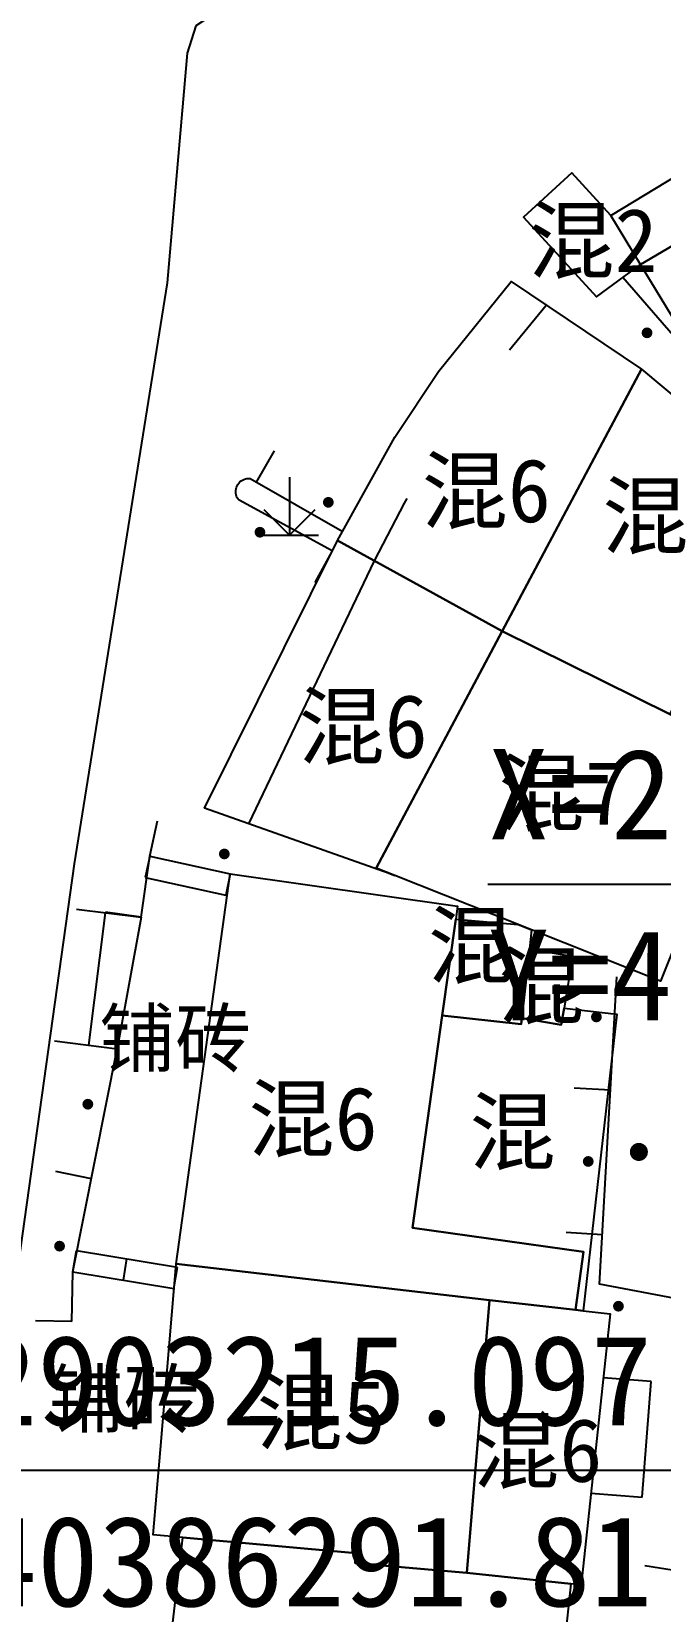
# Model space of a CAD drawing. Header units: metres. Extents: x 36500 to 80772748, y -35000 to 5806266.
# Drawn here: x 40382467.72 to 40382485.11, y 2902388.1 to 2902431.77 of the extents above; entities that cross this region are included whole.
import ezdxf
from ezdxf.enums import TextEntityAlignment as Align

# ---------------------------------------------------------------- set-up
doc = ezdxf.new("R2010")
doc.units = ezdxf.units.M
doc.header["$LTSCALE"] = 10
for name, pattern in [('2', [0]), ('229', [1.5, 1, -0.5]), ('243432', [0])]:
    doc.linetypes.add(name, pattern=pattern)
doc.layers.add('dx', color=252, linetype='Continuous')
doc.layers.add('坐标', color=7, linetype='Continuous')
doc.styles.add('HZ', font='')
doc.styles.add('JMXD', font='')
doc.styles.add('JTXD', font='')
doc.styles.get('HZ').set_extended_font_data('SimSun')
doc.styles.get('JMXD').set_extended_font_data('SimSun')
doc.styles.get('JTXD').set_extended_font_data('SimSun')

# ---------------------------------------------------------------- blocks, each defined once
blk = doc.blocks.new('954200')
at = {"color": 0, "linetype": 'Continuous', "lineweight": -3, "flags": 128}
for points in [[(0, 1.6), (0, 0), (0.707, 0.707)], [(-0.707, 0.707), (0, 0)], [(-0.8, 0), (0.8, 0)]]:
    blk.add_lwpolyline(points, dxfattribs=at)
blk = doc.blocks.new('gc200')
at = {"linetype": '2'}
h = blk.add_hatch(color=0, dxfattribs=at)
edge = h.paths.add_edge_path(flags=0)
edge.add_arc((0, 0), 0.25, 0, 360)

msp = doc.modelspace()

# ---------------------------------------------------------------- hatches: boundary and pattern name
at = {"layer": 'dx', "linetype": '2'}
h = msp.add_hatch(color=252, dxfattribs=at)
edge = h.paths.add_edge_path(flags=0)
edge.add_arc((40382484.737, 2902423.44), 0.15, 0, 360)
h = msp.add_hatch(color=252, dxfattribs=at)
edge = h.paths.add_edge_path(flags=0)
edge.add_arc((40382475.925, 2902418.756), 0.15, 0, 360)
h = msp.add_hatch(color=252, dxfattribs=at)
edge = h.paths.add_edge_path(flags=0)
edge.add_arc((40382474.034, 2902417.929), 0.15, 0, 360)
h = msp.add_hatch(color=252, dxfattribs=at)
edge = h.paths.add_edge_path(flags=0)
edge.add_arc((40382473.049, 2902409.037), 0.15, 0, 360)
h = msp.add_hatch(color=252, dxfattribs=at)
edge = h.paths.add_edge_path(flags=0)
edge.add_arc((40382483.338, 2902404.533), 0.15, 0, 360)
h = msp.add_hatch(color=252, dxfattribs=at)
edge = h.paths.add_edge_path(flags=0)
edge.add_arc((40382469.275, 2902402.121), 0.15, 0, 360)
h = msp.add_hatch(color=252, dxfattribs=at)
edge = h.paths.add_edge_path(flags=0)
edge.add_arc((40382483.112, 2902400.539), 0.15, 0, 360)
h = msp.add_hatch(color=252, dxfattribs=at)
edge = h.paths.add_edge_path(flags=0)
edge.add_arc((40382468.493, 2902398.198), 0.15, 0, 360)
h = msp.add_hatch(color=252, dxfattribs=at)
edge = h.paths.add_edge_path(flags=0)
edge.add_arc((40382483.947, 2902396.538), 0.15, 0, 360)

# ---------------------------------------------------------------- linework, layer by layer
at = {"layer": 'dx', "color": 252, "linetype": 'Continuous', "lineweight": -3, "flags": 128}
for points in [[(40382503.061, 2902447.321), (40382500.398, 2902445.006), (40382495.125, 2902440.645), (40382488.548, 2902435.582), (40382484.864, 2902433.017), (40382472.764, 2902432.26), (40382472.265, 2902431.921), (40382472.021, 2902431.172), (40382471.465, 2902424.818), (40382468.901, 2902408.768), (40382466.793, 2902393.801), (40382463.099, 2902376.184)], [(40382486.424, 2902422.255), (40382484.072, 2902424.973)], [(40382473.939, 2902419.31), (40382474.433, 2902420.179)], [(40382476.03, 2902417.414), (40382473.458, 2902418.811), (40382473.431, 2902418.844), (40382473.408, 2902418.881), (40382473.39, 2902418.92), (40382473.377, 2902418.961), (40382473.368, 2902419.004), (40382473.365, 2902419.047), (40382473.367, 2902419.09), (40382473.374, 2902419.133), (40382473.386, 2902419.174), (40382473.403, 2902419.214), (40382473.424, 2902419.252), (40382473.45, 2902419.287), (40382473.48, 2902419.318), (40382473.513, 2902419.346), (40382473.55, 2902419.369), (40382473.589, 2902419.388), (40382473.63, 2902419.402), (40382473.672, 2902419.411), (40382473.716, 2902419.415), (40382473.759, 2902419.412), (40382476.309, 2902417.962)], [(40382476.03, 2902417.414), (40382475.553, 2902416.536)], [(40382470.988, 2902408.976), (40382471.202, 2902409.953)], [(40382470.751, 2902407.287), (40382470.988, 2902408.976)], [(40382470.988, 2902408.976), (40382470.86, 2902408.389)], [(40382470.988, 2902408.976), (40382473.215, 2902408.489)], [(40382470.86, 2902408.389), (40382473.087, 2902407.903)], [(40382473.215, 2902408.489), (40382473.087, 2902407.903)], [(40382468.958, 2902407.515), (40382470.751, 2902407.287)], [(40382469.754, 2902407.414), (40382469.294, 2902403.752)], [(40382470.751, 2902407.287), (40382469.761, 2902407.426)], [(40382470.751, 2902407.287), (40382470.09, 2902403.654)], [(40382486.005, 2902396.655), (40382483.42, 2902397.147), (40382483.902, 2902405.64)], [(40382468.353, 2902403.869), (40382470.09, 2902403.654)], [(40382468.828, 2902396.113), (40382468.86, 2902397.484), (40382470.09, 2902403.654)], [(40382483.724, 2902402.508), (40382482.726, 2902402.564)], [(40382469.374, 2902400.062), (40382468.393, 2902400.257)], [(40382483.498, 2902398.514), (40382482.5, 2902398.571)], [(40382468.86, 2902397.484), (40382468.957, 2902398.076)], [(40382468.957, 2902398.076), (40382471.754, 2902397.62)], [(40382471.657, 2902397.028), (40382471.754, 2902397.62)], [(40382468.86, 2902397.484), (40382471.657, 2902397.028)], [(40382468.828, 2902396.113), (40382467.828, 2902396.136)], [(40382485.666, 2902389.209), (40382484.678, 2902389.365)]]:
    msp.add_lwpolyline(points, dxfattribs=at)
for points in [[(40382491.04, 2902430.615), (40382491.687, 2902429.524), (40382484.557, 2902425.328), (40382483.732, 2902426.686), (40382490.823, 2902430.973)], [(40382486.424, 2902422.255), (40382484.557, 2902425.328), (40382491.687, 2902429.524), (40382493.462, 2902426.532)], [(40382483.732, 2902426.686), (40382482.658, 2902427.858), (40382481.323, 2902426.635), (40382483.337, 2902424.436), (40382484.557, 2902425.328)], [(40382484.581, 2902422.439), (40382480.728, 2902415.193), (40382476.174, 2902417.704), (40382477.767, 2902420.561), (40382478.972, 2902422.372), (40382480.978, 2902424.863)], [(40382484.581, 2902422.439), (40382487.281, 2902420.175), (40382486.841, 2902419.443), (40382488.278, 2902418.45), (40382487.35, 2902416.803), (40382487.193, 2902416.526), (40382487.545, 2902416.341), (40382486.697, 2902414.783), (40382486.339, 2902414.961), (40382485.365, 2902412.9), (40382480.728, 2902415.193)], [(40382480.728, 2902415.193), (40382477.246, 2902408.644), (40382477.764, 2902408.439), (40382472.499, 2902410.3), (40382476.174, 2902417.704)], [(40382485.365, 2902412.9), (40382487.345, 2902411.871), (40382487.599, 2902411.739), (40382485.109, 2902405.525), (40382481.544, 2902406.939), (40382481.175, 2902407.086), (40382477.764, 2902408.439), (40382477.246, 2902408.644), (40382480.728, 2902415.193)], [(40382480.379, 2902396.704), (40382471.714, 2902397.713), (40382473.215, 2902408.489), (40382479.497, 2902407.599), (40382479.446, 2902407.236), (40382479.074, 2902404.573), (40382478.254, 2902398.701), (40382482.985, 2902398.043), (40382482.761, 2902396.435)], [(40382481.544, 2902406.939), (40382481.485, 2902406.406), (40382481.276, 2902404.496), (40382481.258, 2902404.329), (40382479.074, 2902404.573), (40382479.446, 2902407.236), (40382481.175, 2902407.086)], [(40382481.485, 2902406.406), (40382482.68, 2902406.212), (40382482.442, 2902404.774), (40382482.365, 2902404.313), (40382481.276, 2902404.496)], [(40382479.074, 2902404.573), (40382481.258, 2902404.329), (40382481.276, 2902404.496), (40382482.365, 2902404.313), (40382482.442, 2902404.774), (40382483.904, 2902404.607), (40382482.971, 2902396.412), (40382482.761, 2902396.435), (40382482.985, 2902398.043), (40382478.254, 2902398.701)], [(40382479.752, 2902389.172), (40382476.663, 2902389.433), (40382476.688, 2902389.716), (40382471.904, 2902390.145), (40382471.078, 2902390.219), (40382471.288, 2902392.575), (40382471.714, 2902397.713), (40382480.379, 2902396.704)], [(40382479.752, 2902389.172), (40382480.379, 2902396.704), (40382482.761, 2902396.435), (40382482.971, 2902396.412), (40382483.714, 2902396.328), (40382482.919, 2902388.835), (40382482.631, 2902388.866)], [(40382479.752, 2902389.172), (40382482.631, 2902388.866), (40382482.105, 2902383.948), (40382475.349, 2902384.753), (40382473.877, 2902372.423), (40382480.549, 2902371.627), (40382480.656, 2902372.531), (40382481.813, 2902372.409), (40382481.164, 2902366.354), (40382469.26, 2902367.67), (40382471.904, 2902390.145), (40382476.688, 2902389.716), (40382476.663, 2902389.433)]]:
    msp.add_lwpolyline(points, close=True, dxfattribs=at)
at = {"layer": 'dx', "color": 252, "linetype": '229', "lineweight": -3, "flags": 128}
for points in [[(40382473.726, 2902409.872), (40382477.204, 2902417.137), (40382478.033, 2902418.735), (40382479.206, 2902420.682), (40382480.536, 2902422.49), (40382481.95, 2902424.209)], [(40382483.188, 2902391.367), (40382484.607, 2902391.258), (40382484.852, 2902394.455), (40382483.526, 2902394.556)]]:
    msp.add_lwpolyline(points, dxfattribs=at)
at = {"layer": 'dx', "color": 252, "linetype": '243432', "lineweight": -3, "flags": 128}
for points in [[(40382468.86, 2902397.484), (40382468.957, 2902398.076)], [(40382470.258, 2902397.256), (40382470.355, 2902397.848)]]:
    msp.add_lwpolyline(points, dxfattribs=at)
at = {"layer": '坐标', "color": 252, "linetype": 'Continuous'}
for p, q in [((40382507.834, 2902408.191), (40382480.334, 2902408.191)), ((40382490.271, 2902391.993), (40382462.771, 2902391.993))]:
    msp.add_line(p, q, dxfattribs=at)

# ---------------------------------------------------------------- block references
at = {"layer": 'dx', "color": 252}
for name, p in [('954200', (40382474.853, 2902417.848)), ('gc200', (40382484.512, 2902400.802))]:
    msp.add_blockref(name, p, dxfattribs=at)

# ---------------------------------------------------------------- texts
for s, height, style, p in [('混2', 1.75, 'JMXD', (40382483.241, 2902426)), ('混6', 1.75, 'JMXD', (40382480.29, 2902419.082)), ('混', 1.75, 'JMXD', (40382484.689, 2902418.387)), ('混6', 1.75, 'JMXD', (40382476.884, 2902412.569)), ('混7', 1.75, 'JMXD', (40382482.41, 2902410.723)), ('混', 1.75, 'JMXD', (40382479.867, 2902406.514)), ('混', 1.75, 'JMXD', (40382481.81, 2902405.397)), ('铺砖', 1.54, 'JTXD', (40382471.689, 2902403.946)), ('混6', 1.75, 'JMXD', (40382475.499, 2902401.724)), ('混', 1.75, 'JMXD', (40382481.017, 2902401.367)), ('铺砖', 1.54, 'JTXD', (40382470.266, 2902393.977)), ('混5', 1.75, 'JMXD', (40382475.723, 2902393.62)), ('混6', 1.75, 'JMXD', (40382481.713, 2902392.559))]:
    msp.add_text(s, height=height, dxfattribs=dict(at, style=style)).set_placement(p, align=Align.MIDDLE_CENTER)
at = {"layer": '坐标', "color": 252, "linetype": 'Continuous', "style": 'HZ'}
for s, p in [('X=2903219.817', (40382480.334, 2902409.441)), ('Y=40386324.875', (40382480.334, 2902404.441)), ('X=2903215.097', (40382462.771, 2902393.243)), ('Y=40386291.81', (40382462.771, 2902388.243))]:
    msp.add_text(s, height=2.5, dxfattribs=at).set_placement(p)

doc.saveas('drawing.dxf')
